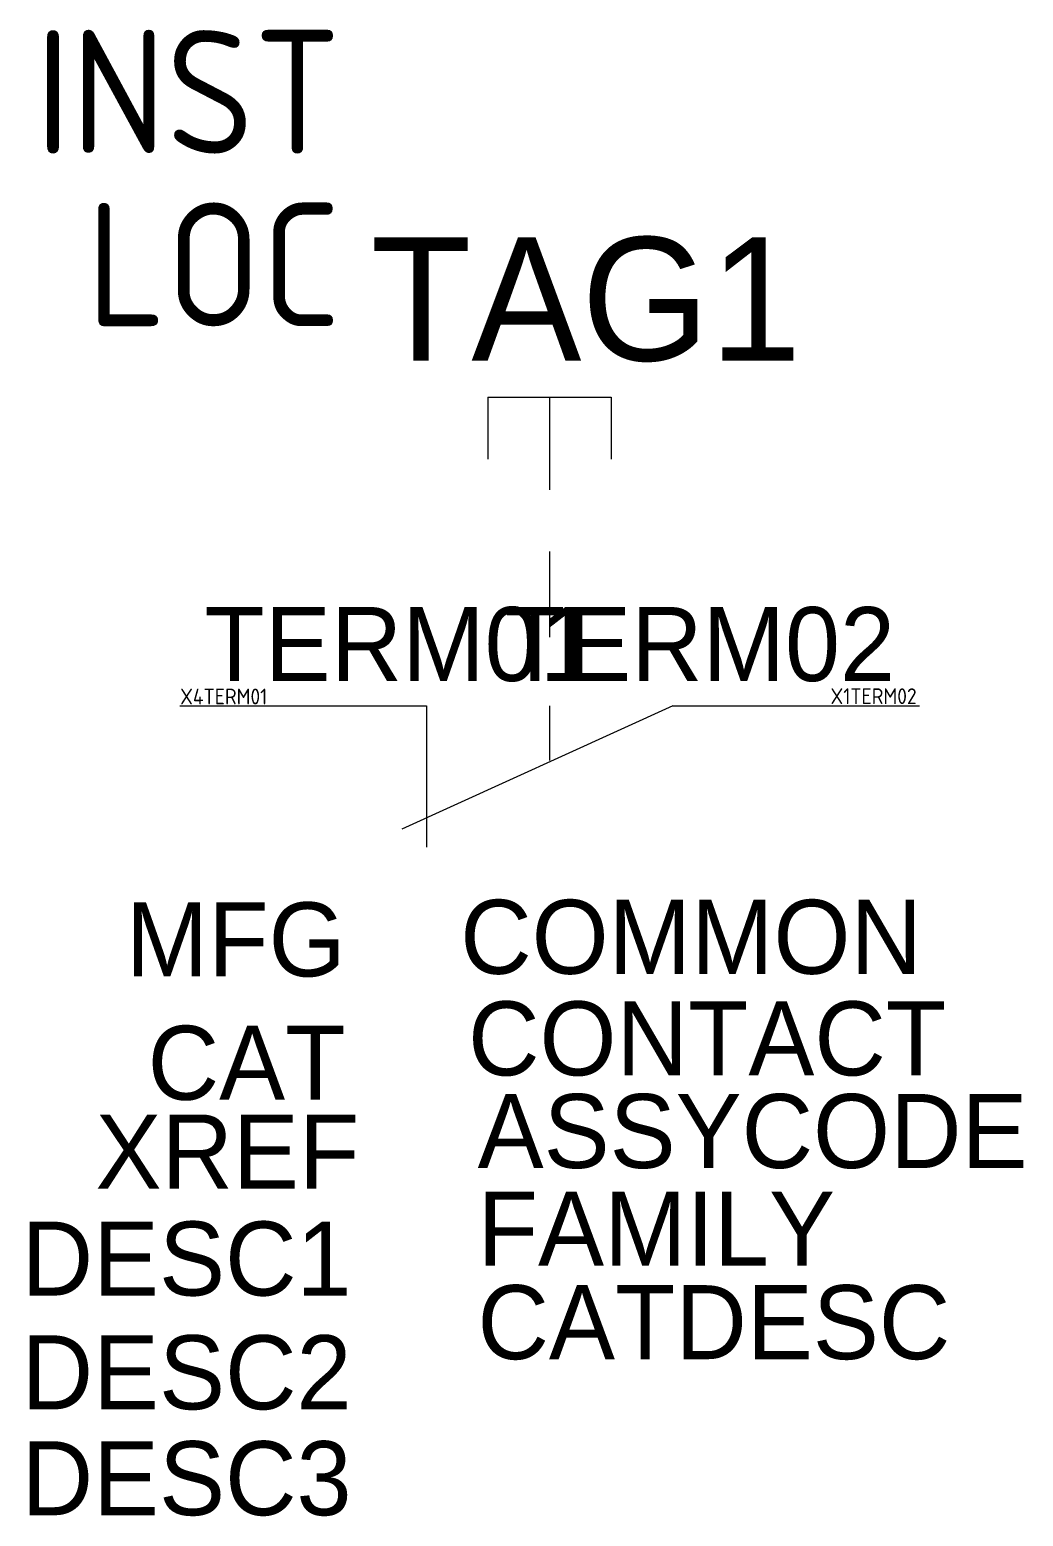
# Model space of a CAD drawing. Extents: x -17.6 to 2.6, y -19.7 to 10.4.
import ezdxf
from ezdxf.enums import TextEntityAlignment as Align

# ---------------------------------------------------------------- set-up
doc = ezdxf.new("R2010")
doc.units = 0
doc.header["$MEASUREMENT"] = 0
doc.styles.add('WD_IEC', font='isocp2.shx', dxfattribs={"width": 0.9, "height": 4})

msp = doc.modelspace()

# ---------------------------------------------------------------- linework, layer by layer
for p, q in [((-8.294, 2.93), (-5.794, 2.93)), ((-8.294, 2.93), (-8.294, 1.68)), ((-7.044, 2.93), (-7.044, 1.055)), ((-5.794, 2.93), (-5.794, 1.68)), ((-7.044, -0.195), (-7.044, -1.931)), ((-14.544, -3.32), (-9.544, -3.32)), ((-4.544, -3.32), (-10.044, -5.82)), ((-9.544, -3.32), (-9.544, -6.188)), ((-7.044, -3.32), (-7.044, -4.431)), ((-4.544, -3.32), (0.456, -3.32))]:
    msp.add_line(p, q)

# ---------------------------------------------------------------- texts
at = {"style": 'WD_IEC', "flags": 1}
for tag, height, p in [('INST', 2.5, (-11.275, 7.87)), ('LOC', 2.5, (-11.275, 4.37)), ('X1TERM02', 0.32, (0.395, -3.286))]:
    msp.add_attdef(tag, text='', height=height, dxfattribs=at).set_placement(p, align=Align.RIGHT)
for tag, p, s, height in [('TAG1', (-10.672, 3.674), 'S', 2.5), ('TERM01', (-14.045, -2.819), '1', 1.5)]:
    msp.add_attdef(tag, p, s, height=height)
msp.add_attdef('TERM02', text='2', height=1.5).set_placement((-0.042, -2.82), align=Align.RIGHT)
msp.add_attdef('X4TERM01', (-14.535, -3.292), '', height=0.32, dxfattribs=at)
at = {"flags": 1}
for tag, p in [('MFG', (-11.181, -8.804)), ('CAT', (-11.181, -11.304)), ('DESC1', (-11.06, -15.271)), ('DESC2', (-11.06, -17.576)), ('DESC3', (-11.06, -19.722))]:
    msp.add_attdef(tag, text='', height=1.5, dxfattribs=at).set_placement(p, align=Align.RIGHT)
for tag, p, s in [('COMMON', (-8.857, -8.752), '02'), ('CONTACT', (-8.698, -10.81), 'NC'), ('ASSYCODE', (-8.504, -12.687), ''), ('FAMILY', (-8.504, -14.665), 'PB_ACKO'), ('CATDESC', (-8.507, -16.56), '')]:
    msp.add_attdef(tag, p, s, height=1.5, dxfattribs=at)
at = {"lineweight": 15, "flags": 1}
msp.add_attdef('XREF', text='', height=1.5, dxfattribs=at).set_placement((-10.901, -13.103), align=Align.RIGHT)

doc.saveas('drawing.dxf')
